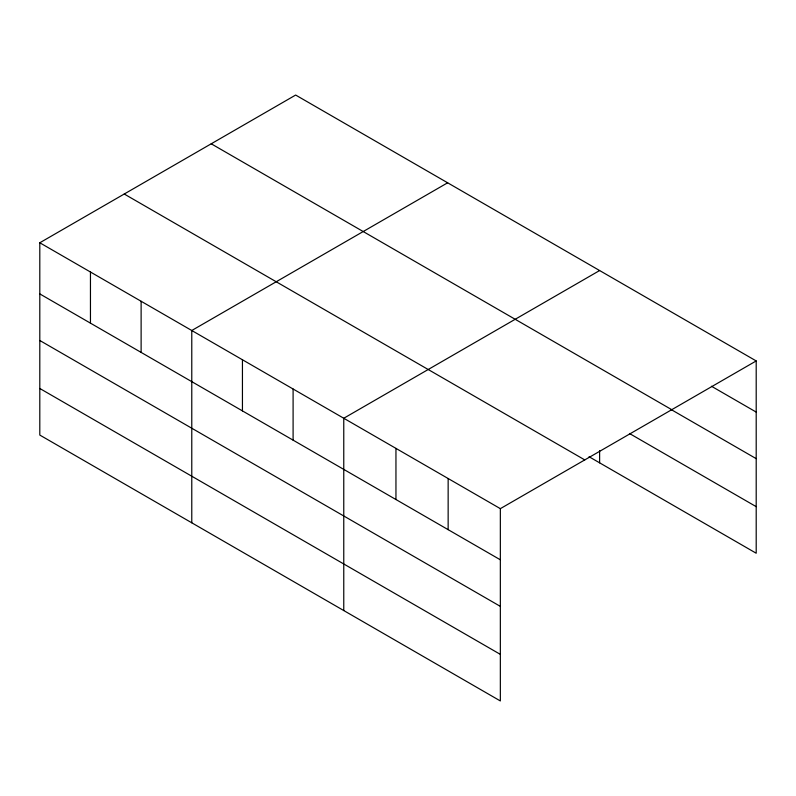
<?xml version="1.0" encoding="UTF-8"?>
<svg xmlns="http://www.w3.org/2000/svg" width="796" height="796" viewBox="0 0 796 796"><rect width="100%" height="100%" fill="white"/><g stroke="black" fill="none" stroke-linecap="round" stroke-linejoin="round"><path stroke-width="1.19" d="M39.8 242.77L500.346 508.654L500.346 700.948L39.8 435.064L39.8 242.77L295.654 95.052L756.2 360.936L756.2 553.23L589.06 456.735M447.641 182.791L191.776 330.509L191.776 522.803M599.617 270.54L343.763 418.258L343.763 610.552M500.346 508.654L756.2 360.936M711.465 386.249L756.2 412.079M211.229 143.797L671.764 409.691M670.988 409.462L756.2 458.655M629.437 433.472L756.2 506.654M124.236 194.015L584.771 459.909M39.8 293.903L500.346 559.797M39.8 340.489L500.346 606.373M39.8 388.478L500.346 654.372M599.617 450.576L599.617 462.834M448.148 478.525L448.148 529.658M395.95 448.387L395.95 499.53M293.097 389.005L293.097 440.148M242.442 359.762L242.442 410.895M141.121 301.266L141.121 352.399M90.455 272.013L90.455 323.156"/></g></svg>
